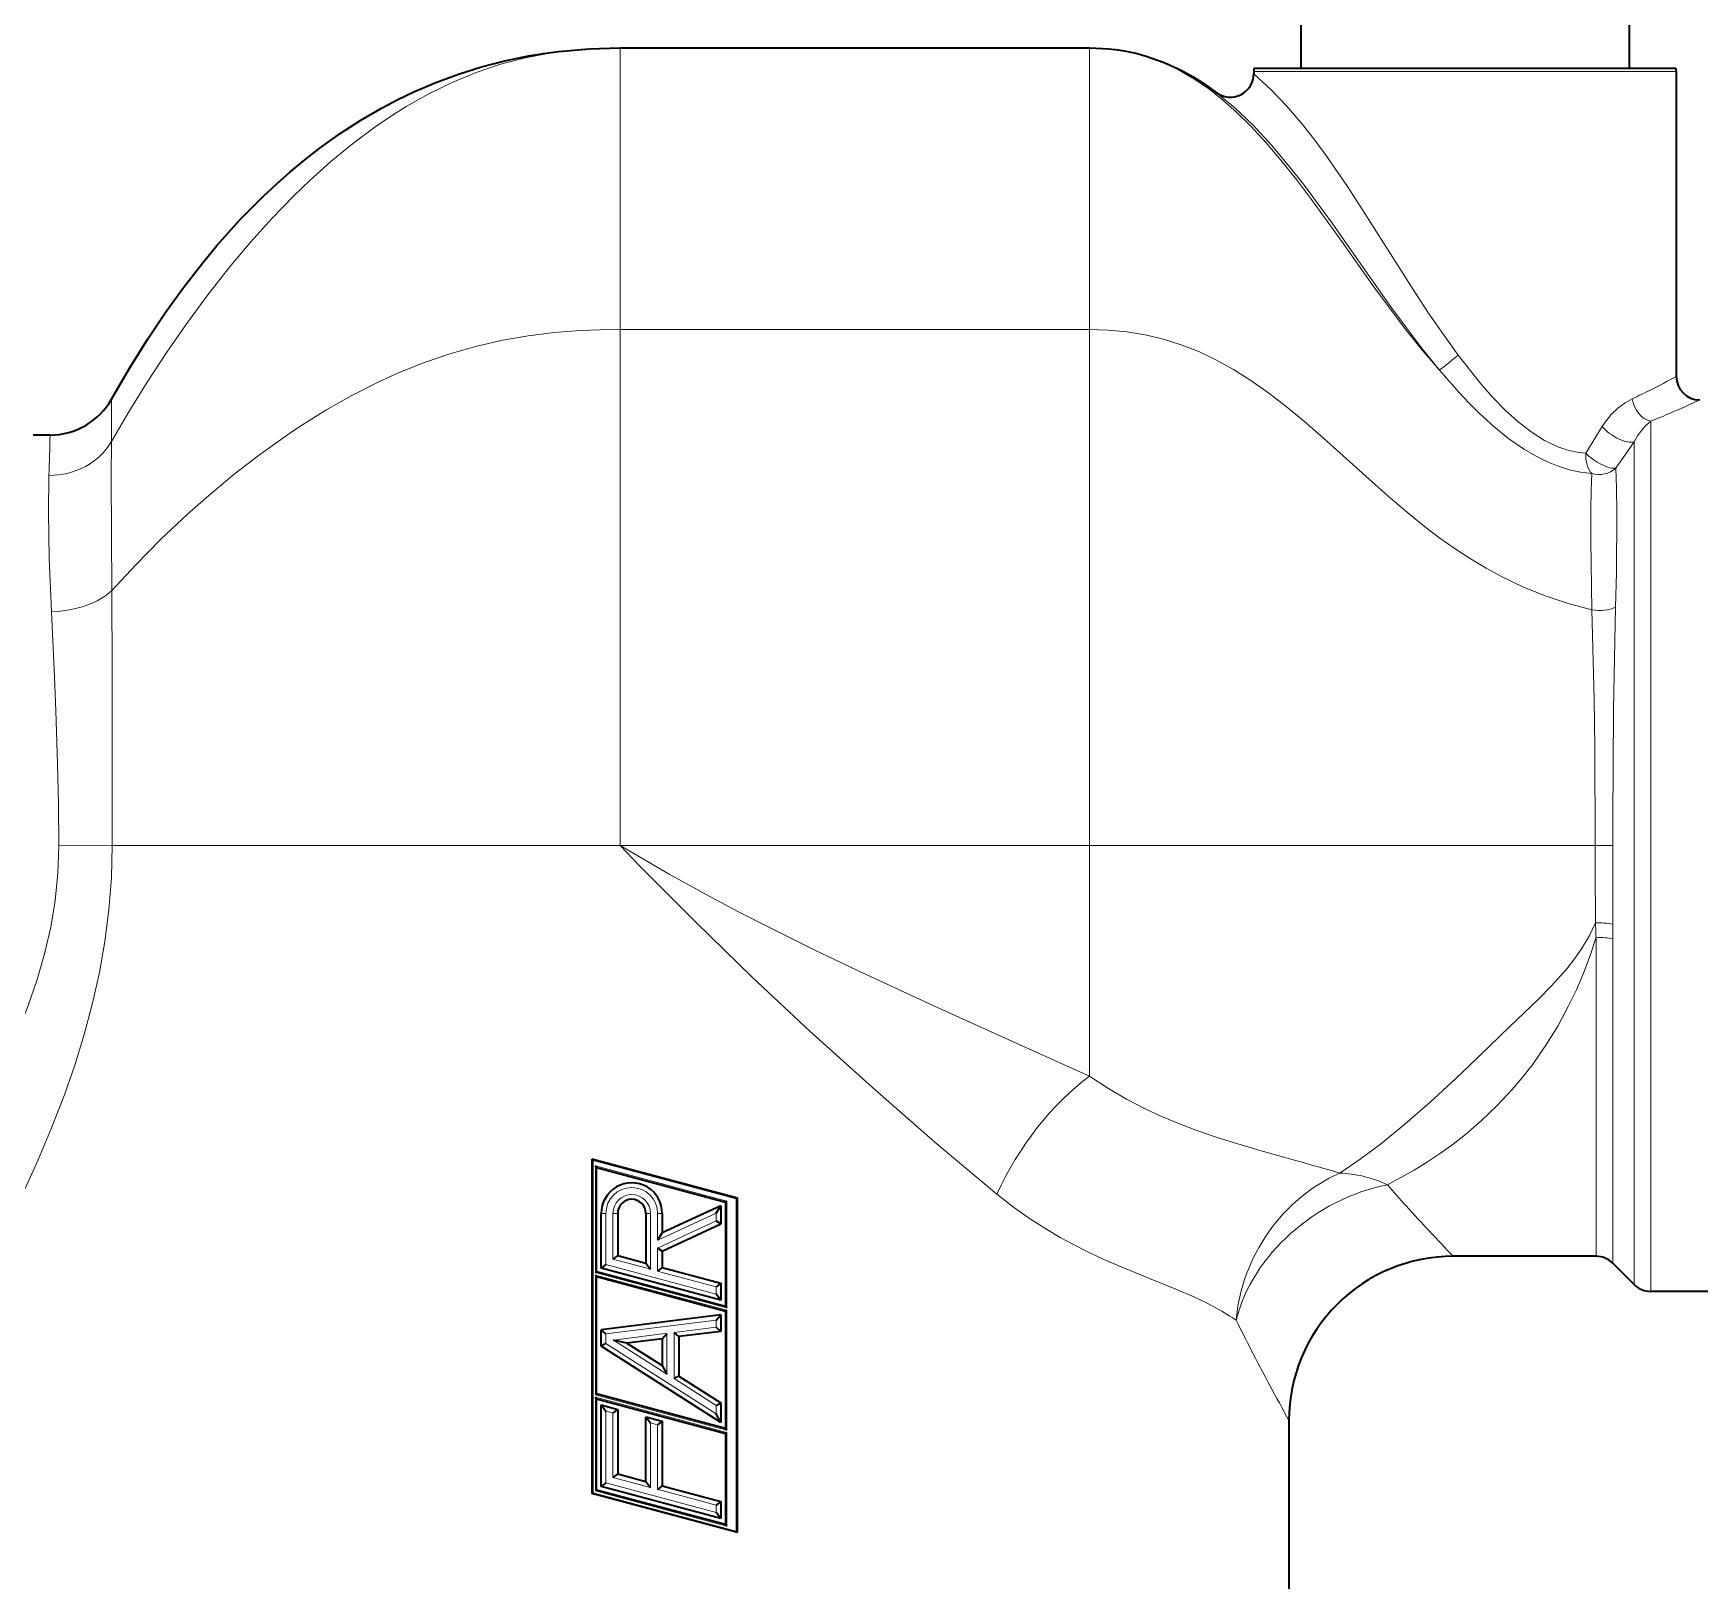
# Model space of a CAD drawing. Header units: millimetres. Extents: x -92220 to 11040, y -5929 to 27498.
# Drawn here: x 260 to 331, y 1527.4 to 1593.4 of the extents above; entities that cross this region are included whole.
import ezdxf

# ---------------------------------------------------------------- set-up
doc = ezdxf.new("R2010")
doc.units = ezdxf.units.MM
doc.layers.add('11 Водоразборный узел', color=7, linetype='Continuous')

msp = doc.modelspace()

# ---------------------------------------------------------------- linework, layer by layer
at = {"layer": '11 Водоразборный узел', "lineweight": 35, "ltscale": 0.201139}
for p, q in [((314, 1599.921), (314, 1591.875)), ((328, 1599.921), (328, 1591.875))]:
    msp.add_line(p, q, dxfattribs=at)
at = {"layer": '11 Водоразборный узел', "lineweight": 35}
for p, q in [((285, 1592.755), (305, 1592.755)), ((313.5, 1534.255), (313.5, 1501.405))]:
    msp.add_line(p, q, dxfattribs=at)
at = {"layer": '11 Водоразборный узел', "lineweight": 13, "ltscale": 0.3}
for p, q in [((285, 1580.755), (285, 1592.755)), ((305, 1580.755), (305, 1592.755))]:
    msp.add_line(p, q, dxfattribs=at)
at = {"layer": '11 Водоразборный узел', "lineweight": 35, "ltscale": 0.422116}
msp.add_line((328.892, 1591.875), (312.007, 1591.875), dxfattribs=at)
at = {"layer": '11 Водоразборный узел', "lineweight": 35, "ltscale": 0.35}
msp.add_line((328, 1591.875), (314, 1591.875), dxfattribs=at)
at = {"layer": '11 Водоразборный узел', "lineweight": 35, "ltscale": 0.027522}
msp.add_line((329.993, 1591.875), (328.892, 1591.875), dxfattribs=at)
at = {"layer": '11 Водоразборный узел', "lineweight": 13, "ltscale": 0.422456}
msp.add_line((312, 1591.755), (328.898, 1591.755), dxfattribs=at)
at = {"layer": '11 Водоразборный узел', "lineweight": 35, "ltscale": 0.002448}
msp.add_line((312, 1591.755), (312, 1591.657), dxfattribs=at)
at = {"layer": '11 Водоразборный узел', "lineweight": 13, "ltscale": 0.027544}
msp.add_line((328.898, 1591.755), (330, 1591.755), dxfattribs=at)
at = {"layer": '11 Водоразборный узел', "lineweight": 35, "ltscale": 0.325}
msp.add_line((330, 1591.755), (330, 1578.755), dxfattribs=at)
at = {"layer": '11 Водоразборный узел', "lineweight": 13}
for p, q in [((285, 1580.755), (305, 1580.755)), ((285, 1558.755), (285, 1580.755)), ((305, 1558.755), (305, 1580.755)), ((328.914, 1542.081), (328.914, 1576.846)), ((328.207, 1542.338), (328.207, 1575.97)), ((263.361, 1558.755), (285, 1558.755)), ((285, 1558.755), (305, 1558.755)), ((305, 1558.755), (326.553, 1558.755))]:
    msp.add_line(p, q, dxfattribs=at)
at = {"layer": '11 Водоразборный узел', "lineweight": 35, "ltscale": 0.017856}
msp.add_line((260.714, 1576.255), (260, 1576.255), dxfattribs=at)
at = {"layer": '11 Водоразборный узел', "lineweight": 13, "ltscale": 0.033489}
msp.add_line((326.85, 1576.62), (326.145, 1575.481), dxfattribs=at)
at = {"layer": '11 Водоразборный узел', "lineweight": 13, "ltscale": 0.034235}
msp.add_line((328.207, 1575.97), (327.423, 1574.847), dxfattribs=at)
at = {"layer": '11 Водоразборный узел', "lineweight": 13, "ltscale": 0.056937}
msp.add_line((263.361, 1558.755), (261.084, 1558.752), dxfattribs=at)
at = {"layer": '11 Водоразборный узел', "lineweight": 13, "ltscale": 0.245638}
msp.add_line((305, 1548.93), (305, 1558.755), dxfattribs=at)
at = {"layer": '11 Водоразборный узел', "lineweight": 13, "ltscale": 0.018707}
msp.add_line((327.301, 1558.757), (326.553, 1558.755), dxfattribs=at)
at = {"layer": '11 Водоразборный узел', "lineweight": 13, "ltscale": 0.01562}
msp.add_line((327.295, 1555.408), (327.293, 1554.783), dxfattribs=at)
at = {"layer": '11 Водоразборный узел', "lineweight": 13, "ltscale": 0.286268}
msp.add_line((326.586, 1554.848), (326.586, 1543.397), dxfattribs=at)
at = {"layer": '11 Водоразборный узел', "lineweight": 13, "ltscale": 0.291059}
msp.add_line((327.293, 1554.783), (327.293, 1543.14), dxfattribs=at)
at = {"layer": '11 Водоразборный узел', "lineweight": 35, "ltscale": 0.356521}
for p, q in [((283.798, 1545.397), (283.798, 1531.136)), ((289.998, 1529.475), (289.998, 1543.736))]:
    msp.add_line(p, q, dxfattribs=at)
at = {"layer": '11 Водоразборный узел', "lineweight": 35, "ltscale": 0.160468}
for p, q in [((289.998, 1543.736), (283.798, 1545.397)), ((289.998, 1529.475), (283.798, 1531.136))]:
    msp.add_line(p, q, dxfattribs=at)
at = {"layer": '11 Водоразборный узел', "lineweight": 35, "ltscale": 0.002053}
for p, q in [((283.848, 1545.332), (283.798, 1545.397)), ((283.998, 1545.037), (283.948, 1545.102)), ((283.998, 1540.386), (283.948, 1540.451)), ((289.498, 1539.119), (289.548, 1539.054)), ((283.998, 1535.179), (283.948, 1535.244)), ((289.498, 1533.912), (289.548, 1533.847)), ((289.498, 1529.816), (289.548, 1529.751)), ((289.998, 1529.475), (289.948, 1529.54))]:
    msp.add_line(p, q, dxfattribs=at)
at = {"layer": '11 Водоразборный узел', "lineweight": 13, "ltscale": 0.353933}
for p, q in [((283.848, 1545.332), (283.848, 1531.175)), ((289.948, 1529.54), (289.948, 1543.697))]:
    msp.add_line(p, q, dxfattribs=at)
at = {"layer": '11 Водоразборный узел', "lineweight": 13, "ltscale": 0.157879}
for p, q in [((289.948, 1543.697), (283.848, 1545.332)), ((289.948, 1529.54), (283.848, 1531.175))]:
    msp.add_line(p, q, dxfattribs=at)
at = {"layer": '11 Водоразборный узел', "lineweight": 13, "ltscale": 0.001294}
for p, q in [((283.948, 1545.05), (283.948, 1545.102)), ((289.498, 1543.615), (289.548, 1543.602)), ((283.998, 1540.541), (283.948, 1540.554)), ((283.948, 1540.399), (283.948, 1540.451)), ((289.548, 1539.054), (289.498, 1539.067)), ((289.498, 1538.964), (289.548, 1538.95)), ((283.998, 1535.334), (283.948, 1535.347)), ((283.948, 1535.192), (283.948, 1535.244)), ((289.548, 1533.847), (289.498, 1533.86)), ((289.498, 1533.757), (289.548, 1533.743)), ((283.998, 1531.238), (283.948, 1531.251)), ((289.548, 1529.751), (289.498, 1529.764))]:
    msp.add_line(p, q, dxfattribs=at)
at = {"layer": '11 Водоразборный узел', "lineweight": 13, "ltscale": 0.143644}
msp.add_line((283.948, 1545.102), (289.498, 1543.615), dxfattribs=at)
at = {"layer": '11 Водоразборный узел', "lineweight": 13, "ltscale": 0.112405}
msp.add_line((283.948, 1540.554), (283.948, 1545.05), dxfattribs=at)
at = {"layer": '11 Водоразборный узел', "lineweight": 35, "ltscale": 0.111111}
for p, q in [((283.998, 1540.593), (283.998, 1545.037)), ((289.498, 1543.563), (289.498, 1539.119))]:
    msp.add_line(p, q, dxfattribs=at)
at = {"layer": '11 Водоразборный узел', "lineweight": 35, "ltscale": 0.14235}
for p, q in [((283.998, 1545.037), (289.498, 1543.563)), ((289.498, 1539.119), (283.998, 1540.593)), ((283.998, 1540.386), (289.498, 1538.912)), ((289.498, 1533.912), (283.998, 1535.386)), ((283.998, 1535.179), (289.498, 1533.705)), ((289.498, 1529.816), (283.998, 1531.29))]:
    msp.add_line(p, q, dxfattribs=at)
at = {"layer": '11 Водоразборный узел', "lineweight": 35, "ltscale": 0.001576}
for p, q in [((289.498, 1543.563), (289.548, 1543.602)), ((289.998, 1543.736), (289.948, 1543.697)), ((283.998, 1540.593), (283.948, 1540.554)), ((289.498, 1538.912), (289.548, 1538.95)), ((283.998, 1535.386), (283.948, 1535.347)), ((289.498, 1533.705), (289.548, 1533.743)), ((283.798, 1531.136), (283.848, 1531.175)), ((283.998, 1531.29), (283.948, 1531.251))]:
    msp.add_line(p, q, dxfattribs=at)
at = {"layer": '11 Водоразборный узел', "lineweight": 13, "ltscale": 0.113699}
msp.add_line((289.548, 1543.602), (289.548, 1539.054), dxfattribs=at)
at = {"layer": '11 Водоразборный узел', "lineweight": 35, "ltscale": 0.058404}
msp.add_line((284.198, 1540.746), (284.198, 1543.082), dxfattribs=at)
at = {"layer": '11 Водоразборный узел', "lineweight": 13, "ltscale": 0.005}
for p, q in [((284.198, 1543.082), (284.398, 1543.082)), ((284.698, 1543.082), (284.898, 1543.082)), ((286.298, 1543.082), (286.098, 1543.082)), ((286.798, 1543.082), (286.598, 1543.082))]:
    msp.add_line(p, q, dxfattribs=at)
at = {"layer": '11 Водоразборный узел', "lineweight": 13, "ltscale": 0.054567}
msp.add_line((284.398, 1540.9), (284.398, 1543.082), dxfattribs=at)
at = {"layer": '11 Водоразборный узел', "lineweight": 13, "ltscale": 0.048812}
msp.add_line((284.698, 1543.082), (284.698, 1541.13), dxfattribs=at)
at = {"layer": '11 Водоразборный узел', "lineweight": 35, "ltscale": 0.044975}
msp.add_line((284.898, 1543.082), (284.898, 1541.283), dxfattribs=at)
at = {"layer": '11 Водоразборный узел', "lineweight": 35, "ltscale": 0.053014}
msp.add_line((286.098, 1543.082), (286.098, 1540.962), dxfattribs=at)
at = {"layer": '11 Водоразборный узел', "lineweight": 13, "ltscale": 0.05953}
msp.add_line((286.298, 1543.082), (286.298, 1540.701), dxfattribs=at)
at = {"layer": '11 Водоразборный узел', "lineweight": 13, "ltscale": 0.028742}
msp.add_line((286.598, 1543.082), (286.598, 1541.933), dxfattribs=at)
at = {"layer": '11 Водоразборный узел', "lineweight": 35, "ltscale": 0.068939}
for p, q in [((289.298, 1543.41), (286.798, 1542.246)), ((286.798, 1541.474), (289.298, 1542.638))]:
    msp.add_line(p, q, dxfattribs=at)
at = {"layer": '11 Водоразборный узел', "lineweight": 13, "ltscale": 0.063424}
msp.add_line((289.098, 1543.096), (286.798, 1542.026), dxfattribs=at)
at = {"layer": '11 Водоразборный узел', "lineweight": 35, "ltscale": 0.0209}
msp.add_line((286.798, 1543.082), (286.798, 1542.246), dxfattribs=at)
at = {"layer": '11 Водоразборный узел', "lineweight": 35, "ltscale": 0.009301}
for p, q in [((289.098, 1543.096), (289.298, 1543.41)), ((286.798, 1542.246), (286.598, 1541.933))]:
    msp.add_line(p, q, dxfattribs=at)
at = {"layer": '11 Водоразборный узел', "lineweight": 13, "ltscale": 0.008273}
msp.add_line((289.098, 1543.096), (289.098, 1542.765), dxfattribs=at)
at = {"layer": '11 Водоразборный узел', "lineweight": 35, "ltscale": 0.019303}
msp.add_line((289.298, 1543.41), (289.298, 1542.638), dxfattribs=at)
at = {"layer": '11 Водоразборный узел', "lineweight": 13, "ltscale": 0.053558}
msp.add_line((326.586, 1543.397), (326.586, 1541.255), dxfattribs=at)
at = {"layer": '11 Водоразборный узел', "lineweight": 13, "ltscale": 0.054454}
msp.add_line((327.293, 1543.14), (327.293, 1540.962), dxfattribs=at)
at = {"layer": '11 Водоразборный узел', "lineweight": 13, "ltscale": 0.068939}
msp.add_line((286.598, 1541.602), (289.098, 1542.765), dxfattribs=at)
at = {"layer": '11 Водоразборный узел', "lineweight": 35, "ltscale": 0.00593}
for p, q in [((289.098, 1542.765), (289.298, 1542.638)), ((286.798, 1541.474), (286.598, 1541.602))]:
    msp.add_line(p, q, dxfattribs=at)
at = {"layer": '11 Водоразборный узел', "lineweight": 13, "ltscale": 0.057252}
msp.add_line((328.207, 1540.048), (328.207, 1542.338), dxfattribs=at)
at = {"layer": '11 Водоразборный узел', "lineweight": 13, "ltscale": 0.005515}
for p, q in [((286.798, 1542.026), (286.598, 1541.933)), ((286.598, 1541.602), (286.598, 1541.381))]:
    msp.add_line(p, q, dxfattribs=at)
at = {"layer": '11 Водоразборный узел', "lineweight": 35, "ltscale": 0.0175}
for p, q in [((286.798, 1541.474), (286.798, 1540.774)), ((284.198, 1537.422), (284.198, 1538.122))]:
    msp.add_line(p, q, dxfattribs=at)
at = {"layer": '11 Водоразборный узел', "lineweight": 13, "ltscale": 0.058148}
msp.add_line((328.914, 1539.755), (328.914, 1542.081), dxfattribs=at)
at = {"layer": '11 Водоразборный узел', "lineweight": 35, "ltscale": 0.006302}
for p, q in [((284.398, 1540.9), (284.198, 1540.746)), ((284.898, 1541.283), (284.698, 1541.13)), ((286.798, 1540.774), (286.598, 1540.621)), ((289.298, 1540.104), (289.098, 1539.951)), ((284.898, 1534.73), (284.698, 1534.577)), ((286.798, 1534.221), (286.598, 1534.068)), ((284.398, 1531.597), (284.198, 1531.443)), ((284.898, 1531.98), (284.698, 1531.827)), ((286.798, 1531.471), (286.598, 1531.318)), ((289.298, 1530.801), (289.098, 1530.648))]:
    msp.add_line(p, q, dxfattribs=at)
at = {"layer": '11 Водоразборный узел', "lineweight": 35, "ltscale": 0.131998}
for p, q in [((289.298, 1539.38), (284.198, 1540.746)), ((289.298, 1530.077), (284.198, 1531.443))]:
    msp.add_line(p, q, dxfattribs=at)
at = {"layer": '11 Водоразборный узел', "lineweight": 13, "ltscale": 0.121645}
for p, q in [((289.098, 1539.64), (284.398, 1540.9)), ((289.098, 1530.337), (284.398, 1531.597))]:
    msp.add_line(p, q, dxfattribs=at)
at = {"layer": '11 Водоразборный узел', "lineweight": 13, "ltscale": 0.005176}
for p, q in [((284.698, 1541.13), (284.898, 1541.076)), ((286.098, 1540.755), (286.298, 1540.701)), ((286.598, 1540.621), (286.798, 1540.567)), ((284.698, 1531.827), (284.898, 1531.773)), ((286.598, 1531.318), (286.798, 1531.264))]:
    msp.add_line(p, q, dxfattribs=at)
at = {"layer": '11 Водоразборный узел', "lineweight": 35, "ltscale": 0.031059}
for p, q in [((284.898, 1541.283), (286.098, 1540.962)), ((284.898, 1531.98), (286.098, 1531.659))]:
    msp.add_line(p, q, dxfattribs=at)
at = {"layer": '11 Водоразборный узел', "lineweight": 13, "ltscale": 0.031059}
msp.add_line((284.898, 1541.076), (286.098, 1540.755), dxfattribs=at)
at = {"layer": '11 Водоразборный узел', "lineweight": 35, "ltscale": 0.008213}
for p, q in [((286.098, 1540.962), (286.298, 1540.701)), ((289.298, 1539.38), (289.098, 1539.64)), ((284.198, 1534.918), (284.398, 1534.657)), ((286.098, 1534.409), (286.298, 1534.148)), ((286.098, 1531.659), (286.298, 1531.398)), ((289.298, 1530.077), (289.098, 1530.337))]:
    msp.add_line(p, q, dxfattribs=at)
at = {"layer": '11 Водоразборный узел', "lineweight": 13, "ltscale": 0.019009}
msp.add_line((286.598, 1541.381), (286.598, 1540.621), dxfattribs=at)
at = {"layer": '11 Водоразборный узел', "lineweight": 35, "ltscale": 0.064705}
for p, q in [((286.798, 1540.774), (289.298, 1540.104)), ((286.798, 1531.471), (289.298, 1530.801))]:
    msp.add_line(p, q, dxfattribs=at)
at = {"layer": '11 Водоразборный узел', "lineweight": 35, "ltscale": 0.152145}
msp.add_line((326.586, 1541.255), (320.5, 1541.255), dxfattribs=at)
at = {"layer": '11 Водоразборный узел', "lineweight": 35, "ltscale": 0.032322}
msp.add_line((327.293, 1540.962), (328.207, 1540.048), dxfattribs=at)
at = {"layer": '11 Водоразборный узел', "lineweight": 13, "ltscale": 0.143645}
for p, q in [((283.948, 1540.451), (289.498, 1538.964)), ((283.948, 1535.244), (289.498, 1533.757))]:
    msp.add_line(p, q, dxfattribs=at)
at = {"layer": '11 Водоразборный узел', "lineweight": 13, "ltscale": 0.126294}
msp.add_line((283.948, 1535.347), (283.948, 1540.399), dxfattribs=at)
at = {"layer": '11 Водоразборный узел', "lineweight": 13, "ltscale": 0.14235}
for p, q in [((289.498, 1539.067), (283.998, 1540.541)), ((289.498, 1533.86), (283.998, 1535.334)), ((289.498, 1529.764), (283.998, 1531.238))]:
    msp.add_line(p, q, dxfattribs=at)
at = {"layer": '11 Водоразборный узел', "lineweight": 35, "ltscale": 0.125}
for p, q in [((283.998, 1535.386), (283.998, 1540.386)), ((289.498, 1538.912), (289.498, 1533.912))]:
    msp.add_line(p, q, dxfattribs=at)
at = {"layer": '11 Водоразборный узел', "lineweight": 13, "ltscale": 0.059528}
for p, q in [((286.798, 1540.567), (289.098, 1539.951)), ((286.798, 1531.264), (289.098, 1530.648))]:
    msp.add_line(p, q, dxfattribs=at)
at = {"layer": '11 Водоразборный узел', "lineweight": 35, "ltscale": 0.018117}
for p, q in [((289.298, 1540.104), (289.298, 1539.38)), ((284.198, 1534.918), (284.898, 1534.73)), ((286.098, 1534.409), (286.798, 1534.221))]:
    msp.add_line(p, q, dxfattribs=at)
at = {"layer": '11 Водоразборный узел', "lineweight": 13, "ltscale": 0.007765}
for p, q in [((289.098, 1539.951), (289.098, 1539.64)), ((284.398, 1534.657), (284.698, 1534.577)), ((286.298, 1534.148), (286.598, 1534.068))]:
    msp.add_line(p, q, dxfattribs=at)
at = {"layer": '11 Водоразборный узел', "lineweight": 35, "ltscale": 0.101627}
msp.add_line((332.979, 1539.755), (328.914, 1539.755), dxfattribs=at)
at = {"layer": '11 Водоразборный узел', "lineweight": 35, "ltscale": 0.12849}
msp.add_line((289.298, 1538.758), (284.198, 1538.122), dxfattribs=at)
at = {"layer": '11 Водоразборный узел', "lineweight": 35, "ltscale": 0.007555}
for p, q in [((289.098, 1538.532), (289.298, 1538.758)), ((286.798, 1537.741), (286.998, 1537.967))]:
    msp.add_line(p, q, dxfattribs=at)
at = {"layer": '11 Водоразборный узел', "lineweight": 35, "ltscale": 0.017635}
msp.add_line((289.298, 1538.758), (289.298, 1538.053), dxfattribs=at)
at = {"layer": '11 Водоразборный узел', "lineweight": 13, "ltscale": 0.127588}
msp.add_line((289.548, 1538.95), (289.548, 1533.847), dxfattribs=at)
at = {"layer": '11 Водоразборный узел', "lineweight": 35, "ltscale": 0.00667}
for p, q in [((284.398, 1537.945), (284.198, 1538.122)), ((287.498, 1537.828), (287.298, 1538.005)), ((289.098, 1538.23), (289.298, 1538.053))]:
    msp.add_line(p, q, dxfattribs=at)
at = {"layer": '11 Водоразборный узел', "lineweight": 13, "ltscale": 0.118413}
msp.add_line((289.098, 1538.532), (284.398, 1537.945), dxfattribs=at)
at = {"layer": '11 Водоразборный узел', "lineweight": 13, "ltscale": 0.010342}
msp.add_line((284.398, 1537.531), (284.398, 1537.945), dxfattribs=at)
at = {"layer": '11 Водоразборный узел', "lineweight": 13, "ltscale": 0.052387}
msp.add_line((286.798, 1537.942), (284.719, 1537.683), dxfattribs=at)
at = {"layer": '11 Водоразборный узел', "lineweight": 13, "ltscale": 0.005039}
for p, q in [((286.998, 1537.967), (286.798, 1537.942)), ((287.298, 1538.005), (287.298, 1537.803))]:
    msp.add_line(p, q, dxfattribs=at)
at = {"layer": '11 Водоразборный узел', "lineweight": 13, "ltscale": 0.043417}
msp.add_line((286.998, 1537.967), (286.998, 1536.231), dxfattribs=at)
at = {"layer": '11 Водоразборный узел', "lineweight": 13, "ltscale": 0.04535}
msp.add_line((289.098, 1538.23), (287.298, 1538.005), dxfattribs=at)
at = {"layer": '11 Водоразборный узел', "lineweight": 35, "ltscale": 0.04535}
msp.add_line((289.298, 1538.053), (287.498, 1537.828), dxfattribs=at)
at = {"layer": '11 Водоразборный узел', "lineweight": 13, "ltscale": 0.007558}
msp.add_line((289.098, 1538.532), (289.098, 1538.23), dxfattribs=at)
at = {"layer": '11 Водоразборный узел', "lineweight": 35, "ltscale": 0.005703}
for p, q in [((284.398, 1537.531), (284.198, 1537.422)), ((287.498, 1536.149), (287.298, 1536.039)), ((289.098, 1534.893), (289.298, 1535.003))]:
    msp.add_line(p, q, dxfattribs=at)
at = {"layer": '11 Водоразборный узел', "lineweight": 35, "ltscale": 0.151175}
msp.add_line((289.298, 1534.173), (284.198, 1537.422), dxfattribs=at)
at = {"layer": '11 Водоразборный узел', "lineweight": 13, "ltscale": 0.139319}
msp.add_line((289.098, 1534.537), (284.398, 1537.531), dxfattribs=at)
at = {"layer": '11 Водоразборный узел', "lineweight": 35, "ltscale": 0.014754}
msp.add_line((285.295, 1537.553), (284.719, 1537.683), dxfattribs=at)
at = {"layer": '11 Водоразборный узел', "lineweight": 13, "ltscale": 0.007841}
msp.add_line((284.719, 1537.683), (284.984, 1537.514), dxfattribs=at)
at = {"layer": '11 Водоразборный узел', "lineweight": 13, "ltscale": 0.053795}
msp.add_line((284.984, 1537.514), (286.798, 1536.358), dxfattribs=at)
at = {"layer": '11 Водоразборный узел', "lineweight": 35, "ltscale": 0.037881}
msp.add_line((286.798, 1537.741), (285.295, 1537.553), dxfattribs=at)
at = {"layer": '11 Водоразборный узел', "lineweight": 35, "ltscale": 0.044569}
msp.add_line((285.295, 1537.553), (286.798, 1536.595), dxfattribs=at)
at = {"layer": '11 Водоразборный узел', "lineweight": 35, "ltscale": 0.02864}
msp.add_line((286.798, 1537.741), (286.798, 1536.595), dxfattribs=at)
at = {"layer": '11 Водоразборный узел', "lineweight": 13, "ltscale": 0.044093}
msp.add_line((287.298, 1537.803), (287.298, 1536.039), dxfattribs=at)
at = {"layer": '11 Водоразборный узел', "lineweight": 35, "ltscale": 0.041974}
msp.add_line((287.498, 1537.828), (287.498, 1536.149), dxfattribs=at)
at = {"layer": '11 Водоразборный узел', "lineweight": 35, "ltscale": 0.010395}
for p, q in [((286.798, 1536.595), (286.998, 1536.231)), ((289.298, 1534.173), (289.098, 1534.537))]:
    msp.add_line(p, q, dxfattribs=at)
at = {"layer": '11 Водоразборный узел', "lineweight": 13, "ltscale": 0.005928}
for p, q in [((286.798, 1536.358), (286.998, 1536.231)), ((287.298, 1536.039), (287.498, 1535.912))]:
    msp.add_line(p, q, dxfattribs=at)
at = {"layer": '11 Водоразборный узел', "lineweight": 35, "ltscale": 0.053356}
msp.add_line((287.498, 1536.149), (289.298, 1535.003), dxfattribs=at)
at = {"layer": '11 Водоразборный узел', "lineweight": 13, "ltscale": 0.047428}
msp.add_line((287.498, 1535.912), (289.098, 1534.893), dxfattribs=at)
at = {"layer": '11 Водоразборный узел', "lineweight": 13, "ltscale": 0.098516}
msp.add_line((283.948, 1531.251), (283.948, 1535.192), dxfattribs=at)
at = {"layer": '11 Водоразборный узел', "lineweight": 35, "ltscale": 0.097222}
for p, q in [((283.998, 1531.29), (283.998, 1535.179)), ((289.498, 1533.705), (289.498, 1529.816))]:
    msp.add_line(p, q, dxfattribs=at)
at = {"layer": '11 Водоразборный узел', "lineweight": 35, "ltscale": 0.086869}
msp.add_line((284.198, 1531.443), (284.198, 1534.918), dxfattribs=at)
at = {"layer": '11 Водоразборный узел', "lineweight": 13, "ltscale": 0.076516}
msp.add_line((284.398, 1531.597), (284.398, 1534.657), dxfattribs=at)
at = {"layer": '11 Водоразборный узел', "lineweight": 13, "ltscale": 0.068752}
for p, q in [((284.698, 1534.577), (284.698, 1531.827)), ((286.598, 1534.068), (286.598, 1531.318))]:
    msp.add_line(p, q, dxfattribs=at)
at = {"layer": '11 Водоразборный узел', "lineweight": 35, "ltscale": 0.068752}
for p, q in [((284.898, 1534.73), (284.898, 1531.98)), ((286.098, 1531.659), (286.098, 1534.409)), ((286.798, 1534.221), (286.798, 1531.471))]:
    msp.add_line(p, q, dxfattribs=at)
at = {"layer": '11 Водоразборный узел', "lineweight": 13, "ltscale": 0.008893}
msp.add_line((289.098, 1534.893), (289.098, 1534.537), dxfattribs=at)
at = {"layer": '11 Водоразборный узел', "lineweight": 35, "ltscale": 0.02075}
msp.add_line((289.298, 1535.003), (289.298, 1534.173), dxfattribs=at)
at = {"layer": '11 Водоразборный узел', "lineweight": 13, "ltscale": 0.063576}
msp.add_line((286.298, 1531.605), (286.298, 1534.148), dxfattribs=at)
at = {"layer": '11 Водоразборный узел', "lineweight": 13, "ltscale": 0.09981}
msp.add_line((289.548, 1533.743), (289.548, 1529.751), dxfattribs=at)
at = {"layer": '11 Водоразборный узел', "lineweight": 13, "ltscale": 0.036235}
msp.add_line((284.898, 1531.773), (286.298, 1531.398), dxfattribs=at)
at = {"layer": '11 Водоразборный узел', "lineweight": 13, "ltscale": 0.005177}
msp.add_line((286.298, 1531.398), (286.298, 1531.605), dxfattribs=at)
at = {"layer": '11 Водоразборный узел', "lineweight": 35, "ltscale": 0.018118}
msp.add_line((289.298, 1530.801), (289.298, 1530.077), dxfattribs=at)
at = {"layer": '11 Водоразборный узел', "lineweight": 13, "ltscale": 0.007764}
msp.add_line((289.098, 1530.648), (289.098, 1530.337), dxfattribs=at)
at = {"layer": '11 Водоразборный узел', "lineweight": 13, "flags": 128}
for points in [[(263.325, 1575.975), (264.071, 1577.249), (264.854, 1578.515), (265.689, 1579.791), (266.562, 1581.049), (267.475, 1582.285), (268.416, 1583.477), (269.27, 1584.49), (270.162, 1585.479), (271.086, 1586.433), (271.8, 1587.121), (272.681, 1587.911), (273.597, 1588.665), (274.547, 1589.375), (275.213, 1589.83), (275.888, 1590.255), (276.858, 1590.803), (277.85, 1591.288), (278.866, 1591.706), (279.906, 1592.056), (280.969, 1592.334), (281.85, 1592.507), (282.742, 1592.633), (283.642, 1592.713), (284.32, 1592.745), (285, 1592.755)], [(305, 1592.755), (305.79, 1592.72), (306.569, 1592.61), (307.328, 1592.424), (308.062, 1592.164), (308.769, 1591.835), (309.449, 1591.442), (310.066, 1591.02), (310.665, 1590.548), (311.279, 1590.003), (311.869, 1589.422), (312.528, 1588.709), (313.154, 1587.975), (313.815, 1587.146), (314.458, 1586.297), (315.751, 1584.505), (317.081, 1582.635), (317.74, 1581.73), (318.399, 1580.859), (319.139, 1579.932), (319.917, 1579.027)], [(312, 1591.657), (312.762, 1590.958), (313.398, 1590.29), (314.079, 1589.492), (314.561, 1588.877), (315.038, 1588.232), (315.992, 1586.848), (316.636, 1585.859), (317.924, 1583.825), (318.896, 1582.3), (319.48, 1581.413), (320.082, 1580.535), (320.713, 1579.665)], [(310.399, 1590.858), (311.196, 1590.199), (311.956, 1589.473), (312.774, 1588.59), (313.595, 1587.608), (314.113, 1586.945), (314.629, 1586.257), (315.336, 1585.281), (316.758, 1583.258), (317.845, 1581.725), (318.509, 1580.819), (319.196, 1579.919), (319.917, 1579.027)], [(263.349, 1569.636), (264.361, 1570.727), (265.436, 1571.813), (266.57, 1572.883), (267.477, 1573.685), (268.562, 1574.586), (269.693, 1575.458), (270.874, 1576.298), (271.401, 1576.648), (272.468, 1577.314), (273.574, 1577.941), (274.721, 1578.522), (275.488, 1578.872), (276.586, 1579.318), (277.702, 1579.706), (278.84, 1580.034), (280, 1580.3), (281.088, 1580.489), (282.193, 1580.625), (283.31, 1580.711), (284.154, 1580.745), (285, 1580.755)], [(305, 1580.755), (305.801, 1580.731), (306.592, 1580.657), (307.368, 1580.531), (308.153, 1580.345), (308.913, 1580.105), (309.657, 1579.81), (310.384, 1579.465), (311.139, 1579.047), (311.87, 1578.586), (312.645, 1578.04), (313.382, 1577.473), (314.182, 1576.812), (314.975, 1576.121), (316.362, 1574.871), (317.734, 1573.644), (318.653, 1572.863), (319.28, 1572.358), (319.931, 1571.864), (320.585, 1571.401), (321.258, 1570.962), (321.904, 1570.576), (322.56, 1570.221), (323.472, 1569.787), (324.42, 1569.405), (325.4, 1569.078), (326.408, 1568.807)], [(320.713, 1579.665), (321.188, 1579.046), (321.68, 1578.441), (322.189, 1577.862), (322.712, 1577.322), (323.25, 1576.831), (323.814, 1576.393), (324.101, 1576.201), (324.394, 1576.027), (324.692, 1575.874), (324.993, 1575.743), (325.379, 1575.612), (325.765, 1575.525), (326.145, 1575.481)], [(319.917, 1579.027), (320.743, 1578.08), (321.175, 1577.621), (321.618, 1577.177), (322.228, 1576.618), (322.867, 1576.1), (323.539, 1575.636), (323.9, 1575.42), (324.27, 1575.225), (324.615, 1575.066), (324.965, 1574.929), (325.443, 1574.779), (325.923, 1574.675), (326.401, 1574.617)], [(328.123, 1577.798), (327.82, 1577.631), (327.52, 1577.406), (327.232, 1577.128), (326.968, 1576.798), (326.85, 1576.62)], [(263.325, 1575.975), (263.321, 1574.477), (263.349, 1569.636)], [(327.423, 1574.847), (327.458, 1573.985), (327.476, 1572.945), (327.456, 1570.4), (327.42, 1568.921)], [(260.666, 1574.537), (260.648, 1572.955), (260.682, 1570.997), (260.772, 1568.726)], [(326.401, 1574.617), (326.372, 1573.905), (326.359, 1573.05), (326.357, 1571.756), (326.408, 1568.807)], [(263.349, 1569.636), (263.364, 1566.163), (263.361, 1558.755)], [(260.772, 1568.726), (260.903, 1565.956), (260.961, 1564.499), (261.032, 1562.252), (261.067, 1560.524), (261.084, 1558.752)], [(326.408, 1568.807), (326.504, 1564.98), (326.535, 1562.954), (326.553, 1558.755)], [(327.42, 1568.921), (327.33, 1564.56), (327.3, 1559.832), (327.301, 1558.757)], [(255.072, 1543.397), (255.695, 1544.299), (256.361, 1545.306), (257.048, 1546.405), (257.565, 1547.281), (258.075, 1548.198), (258.468, 1548.95), (258.849, 1549.726), (259.331, 1550.797), (259.773, 1551.905), (260.167, 1553.049), (260.483, 1554.151), (260.739, 1555.277), (260.928, 1556.423), (261.044, 1557.584), (261.083, 1558.752)], [(257.923, 1540.765), (258.543, 1541.931), (259.206, 1543.239), (259.704, 1544.274), (260.201, 1545.366), (260.776, 1546.721), (261.326, 1548.141), (261.765, 1549.402), (262.168, 1550.703), (262.525, 1552.042), (262.814, 1553.344), (263.048, 1554.672), (263.22, 1556.02), (263.326, 1557.384), (263.361, 1558.755)], [(305, 1548.93), (301.72, 1550.412), (298.401, 1551.914), (295.062, 1553.461), (293.241, 1554.334), (291.424, 1555.233), (290.043, 1555.94), (288.668, 1556.669), (287.089, 1557.539), (285, 1558.755)], [(301.056, 1543.905), (298.416, 1546.122), (295.754, 1548.443), (293.088, 1550.853), (290.646, 1553.139), (288.224, 1555.487), (285.829, 1557.897), (285, 1558.755)], [(326.562, 1555.468), (326.289, 1554.9), (325.967, 1554.359), (325.663, 1553.924), (325.335, 1553.507), (324.948, 1553.062), (324.68, 1552.774), (324.131, 1552.218), (322.912, 1551.041), (321.173, 1549.371), (320.609, 1548.837), (319.513, 1547.826), (318.439, 1546.885), (317.396, 1546.037), (316.54, 1545.397), (315.667, 1544.8)], [(326.586, 1554.848), (326.336, 1554.068), (326.052, 1553.317), (325.745, 1552.607), (325.416, 1551.924), (324.952, 1551.066), (324.447, 1550.245), (323.901, 1549.459), (323.467, 1548.897), (323.01, 1548.356), (322.373, 1547.675), (321.707, 1547.038), (321.017, 1546.446), (320.491, 1546.035), (319.953, 1545.647), (319.403, 1545.28), (318.837, 1544.929), (318.274, 1544.607), (317.701, 1544.304)], [(305, 1548.93), (305.781, 1548.416), (306.583, 1547.95), (307.397, 1547.53), (308.011, 1547.244), (308.626, 1546.983), (309.539, 1546.633), (310.444, 1546.322), (311.042, 1546.131), (312.215, 1545.781), (313.837, 1545.322)], [(301.056, 1543.905), (301.767, 1543.348), (302.488, 1542.838), (303.213, 1542.376), (303.754, 1542.059), (304.291, 1541.766), (304.963, 1541.427), (305.619, 1541.121), (306.256, 1540.842), (307.564, 1540.306), (308.755, 1539.823), (309.413, 1539.537), (310.011, 1539.252)]]:
    msp.add_lwpolyline(points, dxfattribs=at)
at = {"layer": '11 Водоразборный узел', "lineweight": 35, "flags": 128}
for points in [[(263.332, 1577.789), (264.081, 1579.081), (264.873, 1580.35), (265.615, 1581.458), (266.393, 1582.539), (267.203, 1583.582), (267.824, 1584.33), (268.804, 1585.423), (269.838, 1586.467), (270.375, 1586.969), (270.923, 1587.454), (271.565, 1587.987), (272.219, 1588.495), (273.073, 1589.104), (273.957, 1589.676), (274.868, 1590.205), (275.537, 1590.557), (276.214, 1590.882), (277.157, 1591.286), (278.116, 1591.641), (279.092, 1591.947), (280.087, 1592.205), (281.098, 1592.414), (281.739, 1592.519), (282.384, 1592.604), (283.687, 1592.718), (285, 1592.755)], [(305, 1592.755), (305.821, 1592.717), (306.227, 1592.669), (306.63, 1592.601), (307.027, 1592.514), (307.418, 1592.408), (308.18, 1592.139), (308.913, 1591.8), (309.418, 1591.519), (309.91, 1591.207), (310.399, 1590.858)]]:
    msp.add_lwpolyline(points, dxfattribs=at)
at = {"layer": '11 Водоразборный узел', "lineweight": 35}
for centre, radius, start, end in [((313, 1591.755), 1, 173.09463, 179.99998), ((329, 1591.755), 1, 0.00002, 6.90537), ((311, 1591.657), 1, 233.03734, 360), ((331, 1578.755), 1, 180.00024, 269.99985), ((260.714, 1579.255), 3, 270, 330.74534), ((285.498, 1543.082), 1.3, 0, 180.00001), ((285.498, 1543.082), 0.6, 0, 179.99999), ((320.5, 1534.255), 7, 90, 180.00001), ((326.586, 1540.255), 1, 45, 90), ((328.914, 1540.755), 1, 225, 270)]:
    msp.add_arc(centre, radius, start, end, dxfattribs=at)
at = {"layer": '11 Водоразборный узел', "lineweight": 13}
for centre, radius, start, end in [((315.424, 1604.959), 29.985, 296.70336, 299.08545), ((14.12, 1577.855), 249.212, 359.56786, 359.98486), ((317.109, 1601.629), 26.252, 294.80471, 296.68368), ((315.711, 1609.906), 35.601, 293.26971, 295.43237), ((317.321, 1606.188), 31.549, 291.55944, 293.252), ((168.722, 1578.038), 92.01, 357.81917, 358.88959), ((330.626, 1574.746), 2.709, 129.18568, 153.17431), ((615.841, 1557.928), 289.29, 179.83616, 180.48719), ((-106.78, 1557.893), 434.082, 359.67189, 0.114), ((326.609, 1551.446), 4.021, 80.17064, 90.65984), ((372.165, 1556.884), 45.625, 181.77889, 182.55797), ((275.482, 1407.243), 143.307, 73.71519, 74.47628), ((367.996, 1587.887), 66.552, 220.91008, 221.95088), ((285.498, 1543.082), 1.1, 360, 179.99998), ((285.498, 1543.082), 0.8, 0.00002, 180.00001), ((379.077, 1597.944), 81.516, 222.0014, 224.06124), ((305.513, 1530.156), 10.147, 55.5526, 63.68874), ((397.575, 1581.414), 96.39, 206.42113, 207.26653), ((412.601, 1589.233), 113.329, 207.30041, 209.02032)]:
    msp.add_arc(centre, radius, start, end, dxfattribs=at)
for centre, major_axis, ratio, start_param, end_param in [((320.681, 1579.665), (0.768, 0.64), 0.020446, 3.240964, 4.736932), ((328.914, 1577.798), (0.384, -0.923), 0.767056, 4.403787, 5.786653), ((327.5, 1576.62), (0.823, -0.568), 0.436731, 4.147699, 5.97043), ((260.666, 1577.242), (2.999, -0.087), 0.901744, 4.738463, 5.827864), ((326.716, 1575.481), (-0.049, -0.999), 0.571157, 4.740551, 5.78571), ((326.716, 1575.481), (-0.824, 0.566), 0.366966, 1.0802, 2.800224), ((326.716, 1575.481), (0.999, 0.055), 0.907412, 4.341797, 5.448548), ((260.772, 1570.435), (2.997, 0.13), 0.569384, 4.68765, 5.721622), ((326.713, 1569.322), (1, -0.028), 0.547551, 4.417975, 5.513518), ((326.586, 1554.625), (1, 0), 0.223253, 0.785398, 1.57078), ((305, 1543.905), (-3.861, -5.839), 0.494393, 4.070449, 5.028394), ((317.701, 1538.523), (-3.41, -6.113), 0.900162, 4.015873, 5.177777), ((317.701, 1538.523), (5.953, 3.683), 0.779708, 1.121366, 2.470829), ((317.701, 1538.523), (4.063, -5.7), 0.647611, 2.308278, 2.687691)]:
    msp.add_ellipse(centre, major_axis=major_axis, ratio=ratio, start_param=start_param, end_param=end_param, dxfattribs=at)

doc.saveas('drawing.dxf')
